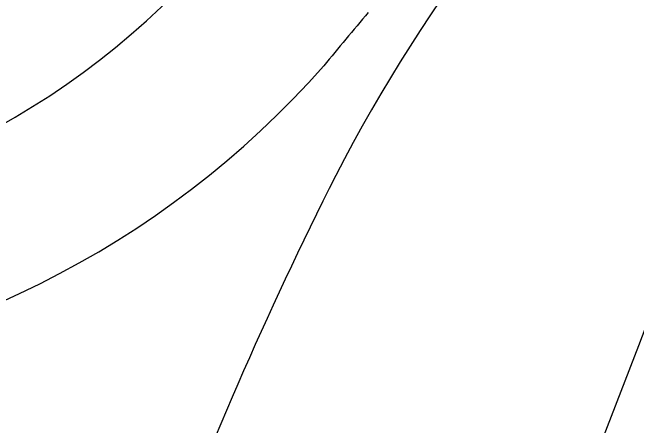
# Model space of a CAD drawing. Extents: x 2080 to 102394, y 2071 to 93424.
# Drawn here: x 83057 to 83767, y 82092 to 82562 of the extents above; entities that cross this region are included whole.
import ezdxf

# ---------------------------------------------------------------- set-up
doc = ezdxf.new("R2010")
doc.units = 0
doc.header["$LTSCALE"] = 20
doc.header["$MEASUREMENT"] = 0
doc.layers.add('road', color=2, linetype='Continuous')

msp = doc.modelspace()

# ---------------------------------------------------------------- linework, layer by layer
at = {"linetype": 'Continuous', "ltscale": 0.5}
msp.add_lwpolyline([(83902.767, 82537.718), (83768.414, 82183.925), (83630.483, 81828.168)], dxfattribs=at)
for centre, radius, start, end in [((85196.546, 81455.42), 1997.679, 133.082131, 152.514349), ((87591.967, 80275.249), 4667.767, 153.233539, 166.076429)]:
    msp.add_arc(centre, radius, start, end, dxfattribs=at)
at = {"layer": 'road', "linetype": 'Continuous', "ltscale": 0.5}
for centre, radius, start, end in [((82616.27, 83206.801), 882.838, 274.4948, 322.870705), ((85788.497, 80567.944), 3064.807, 139.402309, 140.876546), ((82617.372, 83202.819), 1058.782, 274.242416, 318.541073)]:
    msp.add_arc(centre, radius, start, end, dxfattribs=at)

doc.saveas('drawing.dxf')
